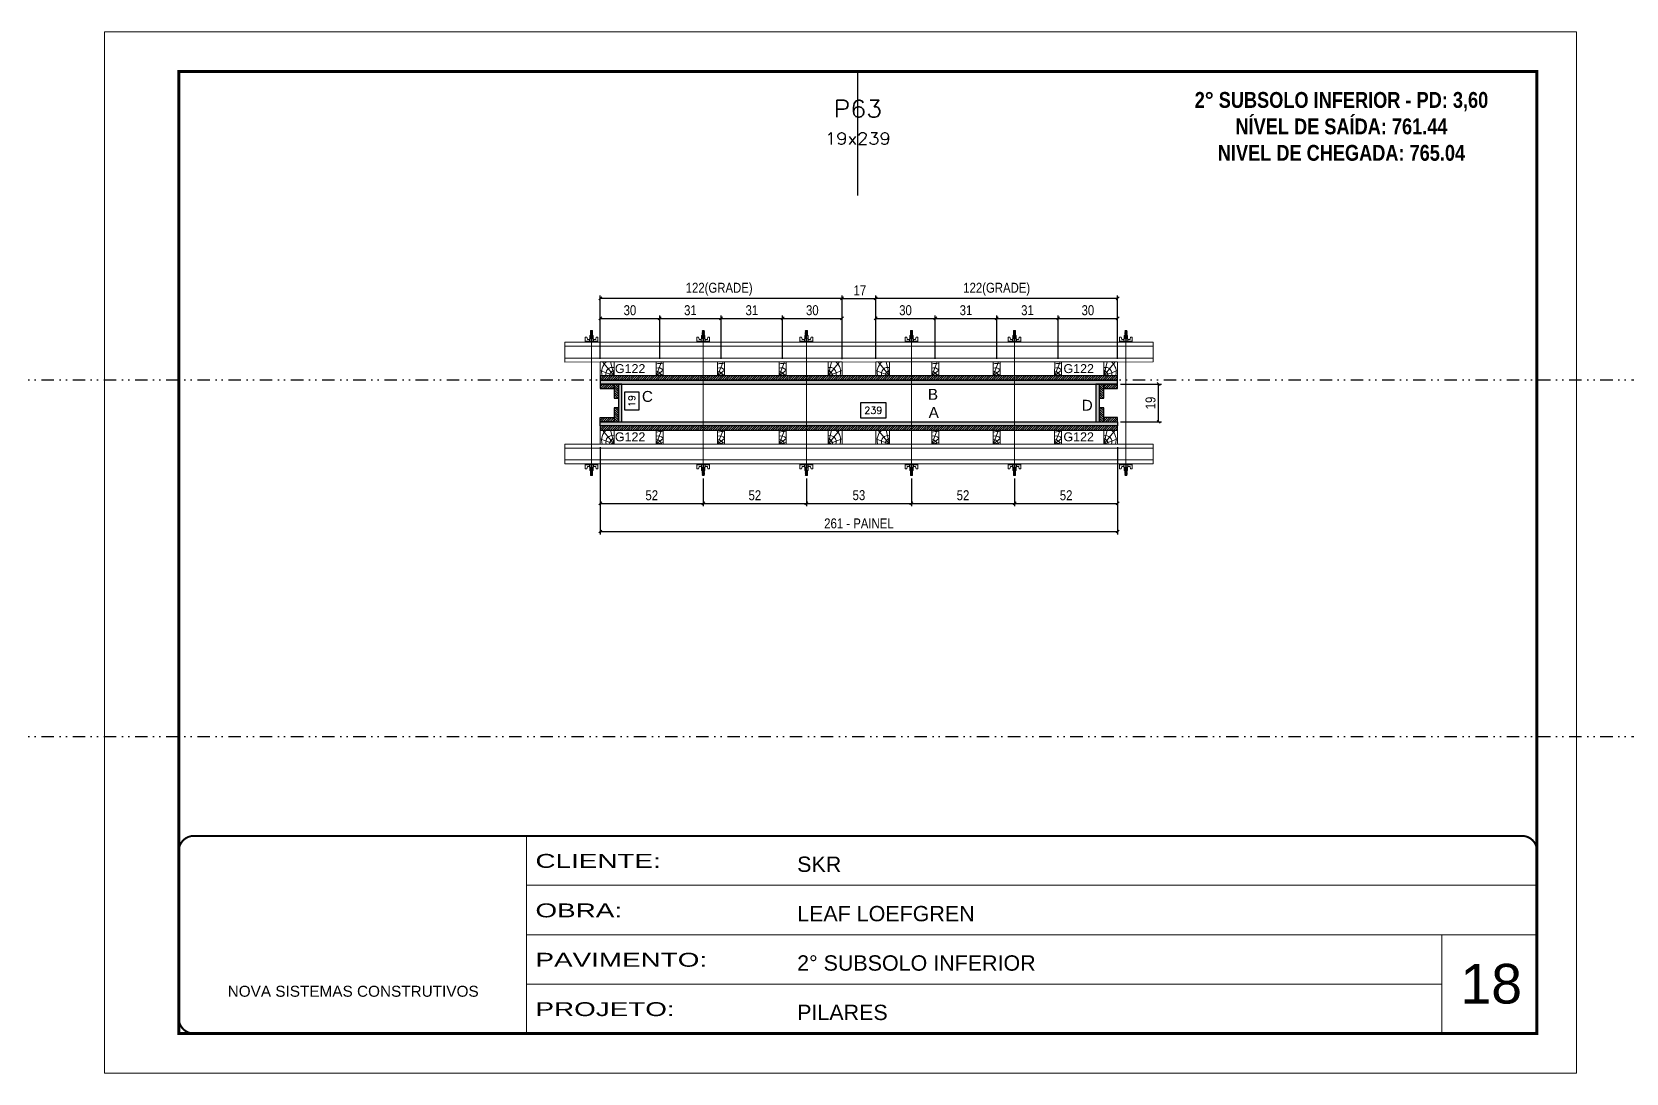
# Model space of a CAD drawing. Extents: x 13513 to 27878, y -21631 to 6985.
# Drawn here: x 15939 to 17547, y 1340 to 2390 of the extents above; entities that cross this region are included whole.
import ezdxf
from ezdxf.enums import TextEntityAlignment as Align

# ---------------------------------------------------------------- set-up
doc = ezdxf.new("R2010")
doc.units = 0
for name, pattern in [('CONTINUO', [0]), ('DASHED', [0.75, 0.5, -0.25]), ('DIVIDE2', [0.625, 0.25, -0.125, 0, -0.125, 0, -0.125]), ('HIDDEN', [0.375, 0.25, -0.125])]:
    doc.linetypes.add(name, pattern=pattern)
for name, color, linetype, lineweight in [('CARIMBO', 255, 'Continuous', 9), ('Folhas', 255, 'Continuous', 9), ('Hachura', 251, 'Continuous', 9), ('Madeira', 126, 'Continuous', 18), ('Perfil Metálico', 224, 'Continuous', 18), ('SARRAFO DE PRESSAO', 251, 'DASHED', 9), ('Texto Seção', 7, 'Continuous', 15)]:
    doc.layers.add(name, color=color, linetype=linetype, lineweight=lineweight)
for name, color, linetype in [('CHAPA', 1, 'Continuous'), ('COTA', 241, 'Continuous'), ('NOMENCLATURA', 7, 'Continuous'), ('Nível', 160, 'Continuous'), ('SARRAFO', 251, 'Continuous'), ('Texto de Titulo', 7, 'Continuous'), ('Texto Qtd Sarr', 242, 'Continuous'), ('TEXTO_GERAL', 7, 'Continuous')]:
    doc.layers.add(name, color=color, linetype=linetype)
doc.styles.add('ARIAL', font='arial.ttf')
doc.styles.add('COTA TECNICA 2X', font='techl___.ttf', dxfattribs={"height": 10})
doc.styles.add('ROMANC', font='techb___.ttf', dxfattribs={"height": 2.5})
doc.styles.add('ROMANS', font='romans.shx')
doc.styles.add('SANSSERIF', font='sas_____.pfb')
doc.styles.add('Tecnologia', font='')
doc.styles.get('Tecnologia').set_extended_font_data('Forgotten Futurist')
doc.dimstyles.new('SECAO PILAR', dxfattribs={"dimtxt": 10, "dimasz": 3, "dimexe": 3, "dimexo": 3, "dimgap": 3, "dimtad": 1, "dimdec": 1, "dimlfac": 0.5, "dimzin": 12, "dimdsep": 46, "dimtxsty": 'COTA TECNICA 2X', "dimblk1": 'OBLIQUE', "dimblk2": 'OBLIQUE', "dimsah": 1, "dimcen": 0.9, "dimclrd": 256, "dimclre": 256, "dimclrt": 256, "dimadec": 1, "dimazin": 3, "dimtfac": 1, "dimtdec": 1, "dimtmove": 0, "dimatfit": 3, "dimfxl": 1, "dimtolj": 1, "dimtzin": 12, "dimarcsym": 0})
doc.dimstyles.new('SECÇÃO 2', dxfattribs={"dimtxt": 7, "dimasz": 6, "dimexe": 0.18, "dimexo": 2, "dimgap": -4, "dimtad": 3, "dimdec": 1, "dimlfac": 0.5, "dimzin": 12, "dimdsep": 46, "dimtxsty": 'ROMANS', "dimblk": 'ARCHTICK', "dimcen": 0.09, "dimse1": 1, "dimse2": 1, "dimsd1": 1, "dimsd2": 1, "dimclrd": 180, "dimclre": 5, "dimclrt": 1, "dimadec": 0, "dimazin": 3, "dimtfac": 1, "dimtdec": 1, "dimtofl": 0, "dimtmove": 0, "dimatfit": 3, "dimldrblk": 'ARCHTICK', "dimfxl": 1, "dimtolj": 1, "dimtzin": 0, "dimarcsym": 0})
pattern_1 = [(225, (7388.0154, -20894.2416), (1.12253202, -1.12253202), [])]

# ---------------------------------------------------------------- blocks, each defined once
blk = doc.blocks.new('9999999999')
at = {"color": 30, "linetype": 'CONTINUO'}
for p, q in [((98564.6, 34230.2), (98564.6, 34429.4)), ((98564.6, 34379.6), (99584, 34379.6)), ((98564.6, 34329.8), (99488, 34329.8)), ((99584, 34329.8), (99488, 34329.8)), ((99488, 34329.8), (99488, 34230.2)), ((98564.6, 34280), (99488, 34280))]:
    blk.add_line(p, q, dxfattribs=at)
at = {"color": 30, "linetype": 'CONTINUO', "const_width": 2}
blk.add_lwpolyline([(99584, 34230.2), (99584, 34414.4, 0.414214), (99569, 34429.4), (98229, 34429.4, 0.414214), (98214, 34414.4), (98214, 34245.2, 0.414214), (98229, 34230.2), (99584, 34230.2)], format="xyb", dxfattribs=at)
at = {"layer": 'Folhas'}
blk.add_lwpolyline([(98139, 34190.2), (99624, 34190.2), (99624, 35240.2), (98139, 35240.2)], close=True, dxfattribs=at)
at = {"layer": 'Folhas', "color": 30, "const_width": 3}
blk.add_lwpolyline([(98214, 34230.2), (99584, 34230.2), (99584, 35200.2), (98214, 35200.2)], close=True, dxfattribs=at)
at = {"color": 7, "linetype": 'Continuous', "ltscale": 5, "style": 'ARIAL'}
for s, height, p in [('SKR', 15.48, (98837.7, 34393.1)), ('LEAF LOEFGREN', 15.483, (98837.7, 34343.3)), ('2° SUBSOLO INFERIOR', 15.483, (98837.7, 34293.5)), ('NOVA SISTEMAS CONSTRUTIVOS', 11.059, (98263.2, 34267.2)), ('PILARES', 15.48, (98837.7, 34243.7))]:
    blk.add_text(s, height=height, dxfattribs=at).set_placement(p)
at = {"layer": 'Folhas', "color": 7, "style": 'Tecnologia', "width": 1.5}
for s, p in [('CLIENTE:', (98573.7, 34397.2)), ('OBRA:', (98573.7, 34347.3)), ('PAVIMENTO:', (98573.7, 34297.5)), ('PROJETO:', (98573.7, 34247.7))]:
    blk.add_text(s, height=14, dxfattribs=at).set_placement(p)
blk = doc.blocks.new('*D1358')
at = {"layer": 'COTA', "color": 180, "lineweight": -2, "transparency": 16777216}
for p, q in [((16551.4, 2027.2), (16536.4, 2027.2)), ((16536.4, 2027.2), (16536.4, 2009.2)), ((16551.4, 2009.2), (16551.4, 2027.2)), ((16536.4, 2009.2), (16551.4, 2009.2))]:
    blk.add_line(p, q, dxfattribs=at)
at = {"layer": 'Defpoints', "color": 0, "transparency": 16777216}
for p in [(16551.3, 2035.2), (16551.3, 1997.2), (16555.4, 1997.2)]:
    blk.add_point(p, dxfattribs=at)
at = {"layer": 'COTA', "color": 1, "transparency": 16777216, "insert": (16543.9, 2018.2), "char_height": 7, "attachment_point": 5, "rotation": 90, "style": 'ROMANS'}
blk.add_mtext('\\A1;19', dxfattribs=at)
blk = doc.blocks.new('_ArchTick')
at = {"color": 0, "linetype": 'ByBlock', "const_width": 0.15}
blk.add_lwpolyline([(-0.5, -0.5), (0.5, 0.5)], dxfattribs=at)
blk = doc.blocks.new('*D1359')
at = {"layer": 'COTA', "color": 180, "lineweight": -2, "transparency": 16777216}
for p, q in [((16800.4, 2016.2), (16774.7, 2016.2)), ((16774.7, 2016.2), (16774.7, 2001.2)), ((16800.4, 2001.2), (16800.4, 2016.2)), ((16774.7, 2001.2), (16800.4, 2001.2))]:
    blk.add_line(p, q, dxfattribs=at)
at = {"layer": 'Defpoints', "color": 0, "transparency": 16777216}
for p in [(16534, 1997.2), (17012, 1997.2), (17012, 1997.2)]:
    blk.add_point(p, dxfattribs=at)
at = {"layer": 'COTA', "color": 1, "transparency": 16777216, "insert": (16787.5, 2008.7), "char_height": 7, "attachment_point": 5, "style": 'ROMANS'}
blk.add_mtext('\\A1;239', dxfattribs=at)
blk = doc.blocks.new('_Oblique')
at = {"color": 0, "linetype": 'ByBlock', "lineweight": -2}
blk.add_line((-0.5, -0.5), (0.5, 0.5), dxfattribs=at)
blk = doc.blocks.new('*D1360')
at = {"layer": 'COTA', "lineweight": -2, "transparency": 16777216}
for p, q in [((16512, 1971.8), (16512, 1883.6)), ((17034, 1971.8), (17034, 1883.6)), ((16512, 1886.6), (17034, 1886.6))]:
    blk.add_line(p, q, dxfattribs=at)
at = {"layer": 'Defpoints', "color": 0, "transparency": 16777216}
for p in [(16512, 1974.8), (17034, 1974.8), (17034, 1886.6)]:
    blk.add_point(p, dxfattribs=at)
at = {"layer": 'COTA', "lineweight": -2, "transparency": 16777216, "xscale": 3, "yscale": 3, "zscale": 3, "rotation": 180}
blk.add_blockref('_Oblique', (16512, 1886.6), dxfattribs=at)
at = {"layer": 'COTA', "lineweight": -2, "transparency": 16777216, "xscale": 3, "yscale": 3, "zscale": 3}
blk.add_blockref('_Oblique', (17034, 1886.6), dxfattribs=at)
at = {"layer": 'COTA', "transparency": 16777216, "insert": (16773, 1894.7), "char_height": 10, "attachment_point": 5, "style": 'COTA TECNICA 2X'}
blk.add_mtext('\\A1;261 - PAINEL', dxfattribs=at)
blk = doc.blocks.new('*D1361')
at = {"layer": 'COTA', "lineweight": -2, "transparency": 16777216}
for p, q in [((16512, 1971.8), (16512, 1912)), ((16616, 1940), (16616, 1912)), ((16512, 1915), (16616, 1915))]:
    blk.add_line(p, q, dxfattribs=at)
at = {"layer": 'Defpoints', "color": 0, "transparency": 16777216}
for p in [(16512, 1974.8), (16616, 1943), (16616, 1915)]:
    blk.add_point(p, dxfattribs=at)
at = {"layer": 'COTA', "lineweight": -2, "transparency": 16777216, "xscale": 3, "yscale": 3, "zscale": 3, "rotation": 180}
blk.add_blockref('_Oblique', (16512, 1915), dxfattribs=at)
at = {"layer": 'COTA', "lineweight": -2, "transparency": 16777216, "xscale": 3, "yscale": 3, "zscale": 3}
blk.add_blockref('_Oblique', (16616, 1915), dxfattribs=at)
at = {"layer": 'COTA', "transparency": 16777216, "insert": (16564, 1923.1), "char_height": 10, "attachment_point": 5, "style": 'COTA TECNICA 2X'}
blk.add_mtext('\\A1;52', dxfattribs=at)
blk = doc.blocks.new('C')
at = {"layer": 'Hachura', "color": 0}
for p, q in [((0, 3.22), (0, -3.22)), ((0.45, 3.22), (0, 3.22)), ((0.46, 3.16), (0, 3.16)), ((0.46, 3.05), (0, 3.05)), ((0.46, 2.88), (0, 2.88)), ((0, 2.75), (0, -1.16)), ((0.46, 2.65), (0, 2.65)), ((0.46, 2.23), (0, 2.23)), ((0.46, 1.51), (0, 1.51)), ((0.39, 0.49), (0.17, 0.49)), ((0.45, -3.23), (0.45, 3.22)), ((0.45, 3.22), (2.58, 3.22)), ((1.74, 0.97), (0.45, 0.97)), ((1.45, 0.1), (0.45, 0.1)), ((1.35, 1.94), (1.35, 0.96)), ((2.58, 2.39), (1.47, 2.09)), ((1.74, -0.97), (1.74, 0.97)), ((1.74, 0.97), (1.74, 0.84)), ((1.74, 0.97), (1.74, 0.84)), ((1.74, 0.84), (3.35, 0.84)), ((3.35, 0.45), (1.74, 0.45)), ((2.58, 3.22), (2.58, 2.39)), ((3.32, 0.84), (3.32, -0.84)), ((3.35, 0.84), (3.35, -0.84)), ((3.68, 0.45), (3.35, 0.45)), ((3.84, -0.52), (3.35, 0.45)), ((3.35, 0.06), (3.67, -0.57)), ((3.68, 0.45), (4.16, -0.52)), ((3.72, 0.5), (4.25, -0.57)), ((4.37, -0.55), (3.83, 0.53)), ((4.15, 0.45), (3.93, 0.45)), ((4.42, -0.52), (3.93, 0.45)), ((4.15, 0.45), (4.26, 0.45)), ((4.26, 0.45), (4.74, -0.52)), ((4.3, 0.5), (4.83, -0.57)), ((4.95, -0.55), (4.41, 0.53)), ((4.51, 0.45), (4.84, 0.45)), ((5, -0.52), (4.51, 0.45)), ((4.84, 0.45), (5.32, -0.52)), ((4.88, 0.5), (5.41, -0.57)), ((5.53, -0.55), (4.99, 0.53)), ((5.58, -0.52), (5.09, 0.45)), ((5.42, 0.45), (5.09, 0.45)), ((5.58, -0.52), (5.09, 0.45)), ((5.42, 0.45), (5.74, -0.19)), ((5.46, 0.5), (5.74, -0.07)), ((5.74, 0.19), (5.57, 0.53)), ((5.74, 0.32), (5.68, 0.45)), ((5.68, 0.45), (5.74, 0.45)), ((5.74, 0.45), (5.9, 0.29)), ((5.74, 0.45), (5.74, -0.52)), ((5.9, -0.36), (5.9, 0.29)), ((0.45, 0), (0, 0)), ((0.46, -1.52), (0, -1.52)), ((0.46, -2.23), (0, -2.23)), ((0.46, -2.65), (0, -2.65)), ((0.46, -2.88), (0, -2.88)), ((0.46, -3.05), (0, -3.05)), ((0.46, -3.16), (0, -3.16)), ((0, -3.22), (2.57, -3.22)), ((0.08, -0.48), (0.29, -0.48)), ((0.29, -0.48), (0.4, -0.48)), ((0.45, 0), (0.45, -0.97)), ((0.45, -0.16), (1.45, -0.16)), ((0.45, -0.65), (0.45, -0.32)), ((0.45, -3.23), (0.45, -0.65)), ((0.45, -0.97), (1.74, -0.97)), ((1.35, -1.94), (1.35, -0.97)), ((2.58, -2.39), (1.47, -2.1)), ((3.35, -0.32), (1.74, -0.32)), ((3.35, -0.84), (1.74, -0.84)), ((2.58, -3.23), (2.58, -2.39)), ((3.35, -0.07), (3.58, -0.52)), ((3.35, -0.52), (3.58, -0.52)), ((3.84, -0.52), (4.16, -0.52)), ((4.42, -0.52), (4.74, -0.52)), ((4.63, -0.52), (4.74, -0.52)), ((5, -0.52), (5.32, -0.52)), ((5.58, -0.52), (5.74, -0.52)), ((5.74, -0.52), (5.9, -0.36)), ((5.74, -0.52), (5.74, -0.52))]:
    blk.add_line(p, q, dxfattribs=at)
for centre, radius, start, end in [((1.52, 1.94), 0.161, 104.74356, 180), ((1.44, -0.03), 0.129, 272.69497, 87.30503), ((3.81, 0.39), 0.143, 25.56881, 154.43119), ((4.39, 0.39), 0.143, 25.56881, 154.43119), ((4.97, 0.39), 0.143, 25.56881, 154.43119), ((5.55, 0.39), 0.143, 25.56881, 154.43119), ((0.17, -0.37), 0.174, 221.74404, 317.85924), ((1.52, -1.94), 0.161, 180, 255.25644), ((3.71, -0.4), 0.174, 222.14076, 318.25596), ((4.29, -0.4), 0.174, 222.14076, 318.25596), ((4.87, -0.4), 0.174, 222.14076, 318.25596), ((5.45, -0.4), 0.174, 222.14076, 318.25596), ((5.61, -0.4), 0.174, 317.85924, 318.25596)]:
    blk.add_arc(centre, radius, start, end, dxfattribs=at)
blk = doc.blocks.new('*D1366')
at = {"layer": 'COTA', "lineweight": -2, "transparency": 16777216}
for p, q in [((16826, 1940), (16826, 1912)), ((16930, 1940), (16930, 1912)), ((16826, 1915), (16930, 1915))]:
    blk.add_line(p, q, dxfattribs=at)
at = {"layer": 'Defpoints', "color": 0, "transparency": 16777216}
for p in [(16826, 1943), (16930, 1943), (16930, 1915)]:
    blk.add_point(p, dxfattribs=at)
at = {"layer": 'COTA', "lineweight": -2, "transparency": 16777216, "xscale": 3, "yscale": 3, "zscale": 3, "rotation": 180}
blk.add_blockref('_Oblique', (16826, 1915), dxfattribs=at)
at = {"layer": 'COTA', "lineweight": -2, "transparency": 16777216, "xscale": 3, "yscale": 3, "zscale": 3}
blk.add_blockref('_Oblique', (16930, 1915), dxfattribs=at)
at = {"layer": 'COTA', "transparency": 16777216, "insert": (16878, 1923.1), "char_height": 10, "attachment_point": 5, "style": 'COTA TECNICA 2X'}
blk.add_mtext('\\A1;52', dxfattribs=at)
blk = doc.blocks.new('*D1367')
at = {"layer": 'COTA', "lineweight": -2, "transparency": 16777216}
for p, q in [((17037, 2035.2), (17078.3, 2035.2)), ((17075.3, 1997.2), (17075.3, 2035.2)), ((17037, 1997.2), (17078.3, 1997.2))]:
    blk.add_line(p, q, dxfattribs=at)
at = {"layer": 'Defpoints', "color": 0, "transparency": 16777216}
for p in [(17034, 2035.2), (17075.3, 2035.2), (17034, 1997.2)]:
    blk.add_point(p, dxfattribs=at)
at = {"layer": 'COTA', "lineweight": -2, "transparency": 16777216, "xscale": 3, "yscale": 3, "zscale": 3}
for p, rotation in [((17075.3, 2035.2), 90), ((17075.3, 1997.2), 270)]:
    blk.add_blockref('_Oblique', p, dxfattribs=dict(at, rotation=rotation))
at = {"layer": 'COTA', "transparency": 16777216, "insert": (17067.2, 2016.2), "char_height": 10, "attachment_point": 5, "rotation": 90, "style": 'COTA TECNICA 2X'}
blk.add_mtext('\\A1;19', dxfattribs=at)
blk = doc.blocks.new('*D1368')
at = {"layer": 'COTA', "lineweight": -2, "transparency": 16777216}
for p, q in [((16616, 1940), (16616, 1912)), ((16720, 1940), (16720, 1912)), ((16616, 1915), (16720, 1915))]:
    blk.add_line(p, q, dxfattribs=at)
at = {"layer": 'Defpoints', "color": 0, "transparency": 16777216}
for p in [(16616, 1943), (16720, 1943), (16720, 1915)]:
    blk.add_point(p, dxfattribs=at)
at = {"layer": 'COTA', "lineweight": -2, "transparency": 16777216, "xscale": 3, "yscale": 3, "zscale": 3, "rotation": 180}
blk.add_blockref('_Oblique', (16616, 1915), dxfattribs=at)
at = {"layer": 'COTA', "lineweight": -2, "transparency": 16777216, "xscale": 3, "yscale": 3, "zscale": 3}
blk.add_blockref('_Oblique', (16720, 1915), dxfattribs=at)
at = {"layer": 'COTA', "transparency": 16777216, "insert": (16668, 1923.1), "char_height": 10, "attachment_point": 5, "style": 'COTA TECNICA 2X'}
blk.add_mtext('\\A1;52', dxfattribs=at)
blk = doc.blocks.new('PONTALETE')
at = {"layer": 'Madeira'}
for q in [(2.71, 7), (7, 5.76), (7, 1.74)]:
    blk.add_line((0, 0), q, dxfattribs=at)
blk.add_lwpolyline([(0, 0), (7, 0), (7, 7), (0, 7)], close=True, dxfattribs=at)
for centre, radius, start, end in [((2.04, 0.06), 6.23, 37.28179, 109.09128), ((1.09, 0.9), 3.19, 343.60304, 109.98471), ((-0.21, -0.78), 3.09, 14.63219, 86.0383)]:
    blk.add_arc(centre, radius, start, end, dxfattribs=at)
blk = doc.blocks.new('MEIO PONTALETE')
at = {"layer": 'Madeira'}
for q in [(2.71, 7), (3.5, 2.88), (3.5, 0.87)]:
    blk.add_line((0, 0), q, dxfattribs=at)
blk.add_lwpolyline([(0, 0), (3.5, 0), (3.5, 7), (0, 7)], close=True, dxfattribs=at)
for centre, radius, start, end in [((2.04, 0.06), 6.23, 76.44987, 109.09128), ((1.09, 0.9), 3.19, 40.90626, 109.98471), ((-0.21, -0.78), 3.09, 14.63219, 86.0383)]:
    blk.add_arc(centre, radius, start, end, dxfattribs=at)
blk = doc.blocks.new('*D1362')
at = {"layer": 'COTA', "lineweight": -2, "transparency": 16777216}
for p, q in [((16790, 2060.6), (16790, 2104.5)), ((16790, 2101.5), (16850, 2101.5)), ((16850, 2060.6), (16850, 2104.5))]:
    blk.add_line(p, q, dxfattribs=at)
at = {"layer": 'Defpoints', "color": 0, "transparency": 16777216}
for p in [(16850, 2101.5), (16790, 2057.6), (16850, 2057.6)]:
    blk.add_point(p, dxfattribs=at)
at = {"layer": 'COTA', "lineweight": -2, "transparency": 16777216, "xscale": 3, "yscale": 3, "zscale": 3, "rotation": 180}
blk.add_blockref('_Oblique', (16790, 2101.5), dxfattribs=at)
at = {"layer": 'COTA', "lineweight": -2, "transparency": 16777216, "xscale": 3, "yscale": 3, "zscale": 3}
blk.add_blockref('_Oblique', (16850, 2101.5), dxfattribs=at)
at = {"layer": 'COTA', "transparency": 16777216, "insert": (16820, 2109.7), "char_height": 10, "attachment_point": 5, "style": 'COTA TECNICA 2X'}
blk.add_mtext('\\A1;30', dxfattribs=at)
blk = doc.blocks.new('*D1363')
at = {"layer": 'COTA', "lineweight": -2, "transparency": 16777216}
for p, q in [((16790, 2060.6), (16790, 2124.7)), ((17034, 2060.6), (17034, 2124.7)), ((17034, 2121.7), (16790, 2121.7))]:
    blk.add_line(p, q, dxfattribs=at)
at = {"layer": 'Defpoints', "color": 0, "transparency": 16777216}
for p in [(16790, 2121.7), (16790, 2057.6), (17034, 2057.6)]:
    blk.add_point(p, dxfattribs=at)
at = {"layer": 'COTA', "lineweight": -2, "transparency": 16777216, "xscale": 3, "yscale": 3, "zscale": 3, "rotation": 180}
blk.add_blockref('_Oblique', (16790, 2121.7), dxfattribs=at)
at = {"layer": 'COTA', "lineweight": -2, "transparency": 16777216, "xscale": 3, "yscale": 3, "zscale": 3}
blk.add_blockref('_Oblique', (17034, 2121.7), dxfattribs=at)
at = {"layer": 'COTA', "transparency": 16777216, "insert": (16912, 2130.9), "char_height": 10, "attachment_point": 5, "style": 'COTA TECNICA 2X'}
blk.add_mtext('\\A1;122(GRADE)', dxfattribs=at)
blk = doc.blocks.new('*D1369')
at = {"layer": 'COTA', "lineweight": -2, "transparency": 16777216}
for p, q in [((16850, 2060.6), (16850, 2104.5)), ((16850, 2101.5), (16912, 2101.5)), ((16912, 2060.6), (16912, 2104.5))]:
    blk.add_line(p, q, dxfattribs=at)
at = {"layer": 'Defpoints', "color": 0, "transparency": 16777216}
for p in [(16912, 2101.5), (16850, 2057.6), (16912, 2057.6)]:
    blk.add_point(p, dxfattribs=at)
at = {"layer": 'COTA', "lineweight": -2, "transparency": 16777216, "xscale": 3, "yscale": 3, "zscale": 3, "rotation": 180}
blk.add_blockref('_Oblique', (16850, 2101.5), dxfattribs=at)
at = {"layer": 'COTA', "lineweight": -2, "transparency": 16777216, "xscale": 3, "yscale": 3, "zscale": 3}
blk.add_blockref('_Oblique', (16912, 2101.5), dxfattribs=at)
at = {"layer": 'COTA', "transparency": 16777216, "insert": (16881, 2109.7), "char_height": 10, "attachment_point": 5, "style": 'COTA TECNICA 2X'}
blk.add_mtext('\\A1;31', dxfattribs=at)
blk = doc.blocks.new('*D1370')
at = {"layer": 'COTA', "lineweight": -2, "transparency": 16777216}
for p, q in [((16912, 2060.6), (16912, 2104.5)), ((16912, 2101.5), (16974, 2101.5)), ((16974, 2060.6), (16974, 2104.5))]:
    blk.add_line(p, q, dxfattribs=at)
at = {"layer": 'Defpoints', "color": 0, "transparency": 16777216}
for p in [(16974, 2101.5), (16912, 2057.6), (16974, 2057.6)]:
    blk.add_point(p, dxfattribs=at)
at = {"layer": 'COTA', "lineweight": -2, "transparency": 16777216, "xscale": 3, "yscale": 3, "zscale": 3, "rotation": 180}
blk.add_blockref('_Oblique', (16912, 2101.5), dxfattribs=at)
at = {"layer": 'COTA', "lineweight": -2, "transparency": 16777216, "xscale": 3, "yscale": 3, "zscale": 3}
blk.add_blockref('_Oblique', (16974, 2101.5), dxfattribs=at)
at = {"layer": 'COTA', "transparency": 16777216, "insert": (16943, 2109.7), "char_height": 10, "attachment_point": 5, "style": 'COTA TECNICA 2X'}
blk.add_mtext('\\A1;31', dxfattribs=at)
blk = doc.blocks.new('*D1371')
at = {"layer": 'COTA', "lineweight": -2, "transparency": 16777216}
for p, q in [((16974, 2060.6), (16974, 2104.5)), ((16974, 2101.5), (17034, 2101.5)), ((17034, 2060.6), (17034, 2104.5))]:
    blk.add_line(p, q, dxfattribs=at)
at = {"layer": 'Defpoints', "color": 0, "transparency": 16777216}
for p in [(17034, 2101.5), (16974, 2057.6), (17034, 2057.6)]:
    blk.add_point(p, dxfattribs=at)
at = {"layer": 'COTA', "lineweight": -2, "transparency": 16777216, "xscale": 3, "yscale": 3, "zscale": 3, "rotation": 180}
blk.add_blockref('_Oblique', (16974, 2101.5), dxfattribs=at)
at = {"layer": 'COTA', "lineweight": -2, "transparency": 16777216, "xscale": 3, "yscale": 3, "zscale": 3}
blk.add_blockref('_Oblique', (17034, 2101.5), dxfattribs=at)
at = {"layer": 'COTA', "transparency": 16777216, "insert": (17004, 2109.7), "char_height": 10, "attachment_point": 5, "style": 'COTA TECNICA 2X'}
blk.add_mtext('\\A1;30', dxfattribs=at)
blk = doc.blocks.new('*D1364')
at = {"layer": 'COTA', "lineweight": -2, "transparency": 16777216}
for p, q in [((16512, 2060.6), (16512, 2104.5)), ((16512, 2101.5), (16572, 2101.5)), ((16572, 2060.6), (16572, 2104.5))]:
    blk.add_line(p, q, dxfattribs=at)
at = {"layer": 'Defpoints', "color": 0, "transparency": 16777216}
for p in [(16572, 2101.5), (16512, 2057.6), (16572, 2057.6)]:
    blk.add_point(p, dxfattribs=at)
at = {"layer": 'COTA', "lineweight": -2, "transparency": 16777216, "xscale": 3, "yscale": 3, "zscale": 3, "rotation": 180}
blk.add_blockref('_Oblique', (16512, 2101.5), dxfattribs=at)
at = {"layer": 'COTA', "lineweight": -2, "transparency": 16777216, "xscale": 3, "yscale": 3, "zscale": 3}
blk.add_blockref('_Oblique', (16572, 2101.5), dxfattribs=at)
at = {"layer": 'COTA', "transparency": 16777216, "insert": (16542, 2109.7), "char_height": 10, "attachment_point": 5, "style": 'COTA TECNICA 2X'}
blk.add_mtext('\\A1;30', dxfattribs=at)
blk = doc.blocks.new('*D1365')
at = {"layer": 'COTA', "lineweight": -2, "transparency": 16777216}
for p, q in [((16512, 2060.6), (16512, 2124.7)), ((16756, 2060.6), (16756, 2124.7)), ((16756, 2121.7), (16512, 2121.7))]:
    blk.add_line(p, q, dxfattribs=at)
at = {"layer": 'Defpoints', "color": 0, "transparency": 16777216}
for p in [(16512, 2121.7), (16512, 2057.6), (16756, 2057.6)]:
    blk.add_point(p, dxfattribs=at)
at = {"layer": 'COTA', "lineweight": -2, "transparency": 16777216, "xscale": 3, "yscale": 3, "zscale": 3, "rotation": 180}
blk.add_blockref('_Oblique', (16512, 2121.7), dxfattribs=at)
at = {"layer": 'COTA', "lineweight": -2, "transparency": 16777216, "xscale": 3, "yscale": 3, "zscale": 3}
blk.add_blockref('_Oblique', (16756, 2121.7), dxfattribs=at)
at = {"layer": 'COTA', "transparency": 16777216, "insert": (16632, 2130.9), "char_height": 10, "attachment_point": 5, "style": 'COTA TECNICA 2X'}
blk.add_mtext('\\A1;122(GRADE)', dxfattribs=at)
blk = doc.blocks.new('*D1372')
at = {"layer": 'COTA', "lineweight": -2, "transparency": 16777216}
for p, q in [((16572, 2060.6), (16572, 2104.5)), ((16572, 2101.5), (16634, 2101.5)), ((16634, 2060.6), (16634, 2104.5))]:
    blk.add_line(p, q, dxfattribs=at)
at = {"layer": 'Defpoints', "color": 0, "transparency": 16777216}
for p in [(16634, 2101.5), (16572, 2057.6), (16634, 2057.6)]:
    blk.add_point(p, dxfattribs=at)
at = {"layer": 'COTA', "lineweight": -2, "transparency": 16777216, "xscale": 3, "yscale": 3, "zscale": 3, "rotation": 180}
blk.add_blockref('_Oblique', (16572, 2101.5), dxfattribs=at)
at = {"layer": 'COTA', "lineweight": -2, "transparency": 16777216, "xscale": 3, "yscale": 3, "zscale": 3}
blk.add_blockref('_Oblique', (16634, 2101.5), dxfattribs=at)
at = {"layer": 'COTA', "transparency": 16777216, "insert": (16603, 2109.7), "char_height": 10, "attachment_point": 5, "style": 'COTA TECNICA 2X'}
blk.add_mtext('\\A1;31', dxfattribs=at)
blk = doc.blocks.new('*D1373')
at = {"layer": 'COTA', "lineweight": -2, "transparency": 16777216}
for p, q in [((16634, 2060.6), (16634, 2104.5)), ((16634, 2101.5), (16696, 2101.5)), ((16696, 2060.6), (16696, 2104.5))]:
    blk.add_line(p, q, dxfattribs=at)
at = {"layer": 'Defpoints', "color": 0, "transparency": 16777216}
for p in [(16696, 2101.5), (16634, 2057.6), (16696, 2057.6)]:
    blk.add_point(p, dxfattribs=at)
at = {"layer": 'COTA', "lineweight": -2, "transparency": 16777216, "xscale": 3, "yscale": 3, "zscale": 3, "rotation": 180}
blk.add_blockref('_Oblique', (16634, 2101.5), dxfattribs=at)
at = {"layer": 'COTA', "lineweight": -2, "transparency": 16777216, "xscale": 3, "yscale": 3, "zscale": 3}
blk.add_blockref('_Oblique', (16696, 2101.5), dxfattribs=at)
at = {"layer": 'COTA', "transparency": 16777216, "insert": (16665, 2109.7), "char_height": 10, "attachment_point": 5, "style": 'COTA TECNICA 2X'}
blk.add_mtext('\\A1;31', dxfattribs=at)
blk = doc.blocks.new('*D1374')
at = {"layer": 'COTA', "lineweight": -2, "transparency": 16777216}
for p, q in [((16696, 2060.6), (16696, 2104.5)), ((16696, 2101.5), (16756, 2101.5)), ((16756, 2060.6), (16756, 2104.5))]:
    blk.add_line(p, q, dxfattribs=at)
at = {"layer": 'Defpoints', "color": 0, "transparency": 16777216}
for p in [(16756, 2101.5), (16696, 2057.6), (16756, 2057.6)]:
    blk.add_point(p, dxfattribs=at)
at = {"layer": 'COTA', "lineweight": -2, "transparency": 16777216, "xscale": 3, "yscale": 3, "zscale": 3, "rotation": 180}
blk.add_blockref('_Oblique', (16696, 2101.5), dxfattribs=at)
at = {"layer": 'COTA', "lineweight": -2, "transparency": 16777216, "xscale": 3, "yscale": 3, "zscale": 3}
blk.add_blockref('_Oblique', (16756, 2101.5), dxfattribs=at)
at = {"layer": 'COTA', "transparency": 16777216, "insert": (16726, 2109.7), "char_height": 10, "attachment_point": 5, "style": 'COTA TECNICA 2X'}
blk.add_mtext('\\A1;30', dxfattribs=at)
blk = doc.blocks.new('*D1375')
at = {"layer": 'COTA', "lineweight": -2, "transparency": 16777216}
for p, q in [((16756, 2060.5), (16756, 2124.7)), ((16790, 2060.6), (16790, 2124.7)), ((16756, 2121.7), (16790, 2121.7))]:
    blk.add_line(p, q, dxfattribs=at)
at = {"layer": 'Defpoints', "color": 0, "transparency": 16777216}
for p in [(16790, 2121.7), (16756, 2057.5), (16790, 2057.6)]:
    blk.add_point(p, dxfattribs=at)
at = {"layer": 'COTA', "lineweight": -2, "transparency": 16777216, "xscale": 3, "yscale": 3, "zscale": 3, "rotation": 180}
blk.add_blockref('_Oblique', (16756, 2121.7), dxfattribs=at)
at = {"layer": 'COTA', "lineweight": -2, "transparency": 16777216, "xscale": 3, "yscale": 3, "zscale": 3}
blk.add_blockref('_Oblique', (16790, 2121.7), dxfattribs=at)
at = {"layer": 'COTA', "transparency": 16777216, "insert": (16774, 2129.8), "char_height": 10, "attachment_point": 5, "style": 'COTA TECNICA 2X'}
blk.add_mtext('\\A1;17', dxfattribs=at)
blk = doc.blocks.new('titulo1')
at = {"layer": 'Defpoints', "color": 252, "linetype": 'HIDDEN', "ltscale": 2}
blk.add_line((0, 0), (0, 125), dxfattribs=at)
at = {"layer": 'Defpoints', "style": 'ROMANS', "oblique": 15}
blk.add_attdef('FOLHA', text='', height=10, dxfattribs=at).set_placement((0, 15.6), align=Align.MIDDLE_CENTER)
at = {"layer": 'Texto Qtd Sarr', "color": 3, "style": 'ROMANS', "oblique": 15}
for tag, height, p in [('TITULO', 17, (0, 71.4)), ('SEÇÃO', 12, (0, 41.5))]:
    blk.add_attdef(tag, text='', height=height, dxfattribs=at).set_placement(p, align=Align.MIDDLE_CENTER)
blk = doc.blocks.new('*D1376')
at = {"layer": 'COTA', "lineweight": -2, "transparency": 16777216}
for p, q in [((17034, 1971.8), (17034, 1912)), ((16930, 1940), (16930, 1912)), ((16930, 1915), (17034, 1915))]:
    blk.add_line(p, q, dxfattribs=at)
at = {"layer": 'Defpoints', "color": 0, "transparency": 16777216}
for p in [(17034, 1974.8), (16930, 1943), (17034, 1915)]:
    blk.add_point(p, dxfattribs=at)
at = {"layer": 'COTA', "lineweight": -2, "transparency": 16777216, "xscale": 3, "yscale": 3, "zscale": 3, "rotation": 180}
blk.add_blockref('_Oblique', (16930, 1915), dxfattribs=at)
at = {"layer": 'COTA', "lineweight": -2, "transparency": 16777216, "xscale": 3, "yscale": 3, "zscale": 3}
blk.add_blockref('_Oblique', (17034, 1915), dxfattribs=at)
at = {"layer": 'COTA', "transparency": 16777216, "insert": (16982, 1923.1), "char_height": 10, "attachment_point": 5, "style": 'COTA TECNICA 2X'}
blk.add_mtext('\\A1;52', dxfattribs=at)
blk = doc.blocks.new('*D1377')
at = {"layer": 'COTA', "lineweight": -2, "transparency": 16777216}
for p, q in [((16720, 1940), (16720, 1912)), ((16826, 1940), (16826, 1912)), ((16720, 1915), (16826, 1915))]:
    blk.add_line(p, q, dxfattribs=at)
at = {"layer": 'Defpoints', "color": 0, "transparency": 16777216}
for p in [(16720, 1943), (16826, 1943), (16826, 1915)]:
    blk.add_point(p, dxfattribs=at)
at = {"layer": 'COTA', "lineweight": -2, "transparency": 16777216, "xscale": 3, "yscale": 3, "zscale": 3, "rotation": 180}
blk.add_blockref('_Oblique', (16720, 1915), dxfattribs=at)
at = {"layer": 'COTA', "lineweight": -2, "transparency": 16777216, "xscale": 3, "yscale": 3, "zscale": 3}
blk.add_blockref('_Oblique', (16826, 1915), dxfattribs=at)
at = {"layer": 'COTA', "transparency": 16777216, "insert": (16773, 1923.2), "char_height": 10, "attachment_point": 5, "style": 'COTA TECNICA 2X'}
blk.add_mtext('\\A1;53', dxfattribs=at)

msp = doc.modelspace()

# ---------------------------------------------------------------- hatches: boundary and pattern name
at = {"layer": 'Hachura'}
h = msp.add_hatch(dxfattribs=at)
h.set_pattern_fill('ANSI31', color=256, scale=0.5, angle=180, style=0)
h.set_pattern_definition([(225, (7418.0154, -20885.8416), (1.12253202, -1.12253202), [])])
h.paths.add_polyline_path([(17033.97, 2043.57), (17033.97, 2039.17), (16511.97, 2039.17), (16511.97, 2043.57)])
h = msp.add_hatch(color=256, dxfattribs=at)
h.dxf.hatch_style = 1
h.paths.add_polyline_path([(17033.97, 2035.15), (17033.97, 2039.15), (16511.97, 2039.17), (16511.97, 2035.17)])
h = msp.add_hatch(dxfattribs=at)
h.set_pattern_fill('ANSI31', color=256, scale=0.5, angle=180, style=0)
h.set_pattern_definition(pattern_1)
h.paths.add_polyline_path([(16525.97, 2035.17), (16525.97, 2030.77), (16511.97, 2030.77), (16511.97, 2035.17)])
h = msp.add_hatch(dxfattribs=at)
h.set_pattern_fill('ANSI31', color=256, scale=0.5, angle=270, style=0)
h.set_pattern_definition([(315, (39421.7754, -7467.7853), (1.12253202, 1.12253202), [])])
h.paths.add_polyline_path([(16530.37, 2021.17), (16525.97, 2021.17), (16525.97, 2035.17), (16530.37, 2035.17)])
h = msp.add_hatch(color=256, dxfattribs=at)
h.dxf.hatch_style = 1
h.paths.add_polyline_path([(16530.37, 1997.17), (16533.97, 1997.17), (16533.97, 2035.17), (16530.37, 2035.17)])
h = msp.add_hatch(color=256, dxfattribs=at)
h.dxf.hatch_style = 1
h.paths.add_polyline_path([(17011.97, 1997.17), (17015.57, 1997.17), (17015.57, 2035.17), (17011.97, 2035.17)])
h = msp.add_hatch(dxfattribs=at)
h.set_pattern_fill('ANSI31', color=256, scale=0.5, angle=270, style=0)
h.set_pattern_definition([(315, (39911.3754, -7467.7853), (1.12253202, 1.12253202), [])])
h.paths.add_polyline_path([(17019.97, 2021.17), (17015.57, 2021.17), (17015.57, 2035.17), (17019.97, 2035.17)])
h = msp.add_hatch(dxfattribs=at)
h.set_pattern_fill('ANSI31', color=256, scale=0.5, angle=180, style=0)
h.set_pattern_definition([(225, (7896.0154, -20894.2416), (1.12253202, -1.12253202), [])])
h.paths.add_polyline_path([(17033.97, 2035.17), (17033.97, 2030.77), (17019.97, 2030.77), (17019.97, 2035.17)])
h = msp.add_hatch(dxfattribs=at)
h.set_pattern_fill('ANSI31', color=256, scale=0.5, angle=270, style=0)
h.set_pattern_definition([(315, (39421.7754, -7491.7853), (1.12253202, 1.12253202), [])])
h.paths.add_polyline_path([(16530.37, 1997.17), (16525.97, 1997.17), (16525.97, 2011.17), (16530.37, 2011.17)])
h = msp.add_hatch(dxfattribs=at)
h.set_pattern_fill('ANSI31', color=256, scale=0.5, angle=270, style=0)
h.set_pattern_definition([(315, (39911.3754, -7491.7853), (1.12253202, 1.12253202), [])])
h.paths.add_polyline_path([(17019.97, 1997.17), (17015.57, 1997.17), (17015.57, 2011.17), (17019.97, 2011.17)])
h = msp.add_hatch(dxfattribs=at)
h.set_pattern_fill('ANSI31', color=256, scale=0.5, angle=180, style=0)
h.set_pattern_definition(pattern_1)
h.paths.add_polyline_path([(16525.97, 1997.17), (16525.97, 2001.57), (16511.97, 2001.57), (16511.97, 1997.17)])
h = msp.add_hatch(color=256, dxfattribs=at)
h.dxf.hatch_style = 1
h.paths.add_polyline_path([(17033.97, 1997.17), (17033.97, 1993.17), (16511.97, 1993.17), (16511.97, 1997.17)])
h = msp.add_hatch(dxfattribs=at)
h.set_pattern_fill('ANSI31', color=256, scale=0.5, angle=180, style=0)
h.set_pattern_definition([(225, (7531.0154, -20894.2416), (1.12253202, -1.12253202), [])])
h.paths.add_polyline_path([(17019.97, 1997.17), (17019.97, 2001.57), (17033.97, 2001.57), (17033.97, 1997.17)])
h = msp.add_hatch(dxfattribs=at)
h.set_pattern_fill('ANSI31', color=256, scale=0.5, angle=180, style=0)
h.set_pattern_definition([(225, (7418.0154, -20936.2416), (1.12253202, -1.12253202), [])])
h.paths.add_polyline_path([(17033.97, 1993.17), (17033.97, 1988.77), (16511.97, 1988.77), (16511.97, 1993.17)])

# ---------------------------------------------------------------- linework, layer by layer
at = {"layer": 'CHAPA'}
for points in [[(17033.97, 2035.17), (17033.97, 2039.17), (16511.97, 2039.17), (16511.97, 2035.17)], [(16530.37, 1997.17), (16533.97, 1997.17), (16533.97, 2035.17), (16530.37, 2035.17)], [(17011.97, 1997.17), (17015.57, 1997.17), (17015.57, 2035.17), (17011.97, 2035.17)], [(17033.97, 1997.17), (17033.97, 1993.17), (16511.97, 1993.17), (16511.97, 1997.17)]]:
    msp.add_lwpolyline(points, close=True, dxfattribs=at)
at = {"layer": 'Hachura'}
for p, q in [((16503.28, 1944), (16503.28, 2084.54)), ((16615.97, 1944), (16615.97, 2084.54)), ((16719.97, 1944), (16719.97, 2084.54)), ((16825.97, 1944), (16825.97, 2084.54)), ((16929.97, 1944), (16929.97, 2084.54)), ((17042.36, 1944), (17042.36, 2084.54))]:
    msp.add_line(p, q, dxfattribs=at)
at = {"layer": 'Madeira'}
for points in [[(16511.97, 2043.57), (16511.98, 2057.57), (16755.98, 2057.57), (16755.96, 2043.57)], [(16789.97, 2043.57), (16789.99, 2057.57), (17033.98, 2057.57), (17033.97, 2043.57)], [(16511.95, 1974.78), (16511.97, 1988.78), (16755.96, 1988.78), (16755.94, 1974.78)], [(16789.96, 1974.78), (16789.97, 1988.78), (17033.97, 1988.78), (17033.95, 1974.78)]]:
    msp.add_lwpolyline(points, close=True, dxfattribs=at)
at = {"layer": 'Nível', "color": 4, "linetype": 'DIVIDE2', "ltscale": 50}
for p, q in [((13526.77, 2039.71), (21431.15, 2039.71)), ((13526.77, 1679.71), (21531.15, 1679.71))]:
    msp.add_line(p, q, dxfattribs=at)
at = {"layer": 'Perfil Metálico'}
for p, q in [((17069.69, 2073.51), (16476.25, 2073.51)), ((17069.69, 2061.51), (16476.25, 2061.51)), ((17069.69, 1970.77), (16476.25, 1970.77)), ((17069.69, 1958.77), (16476.25, 1958.77))]:
    msp.add_line(p, q, dxfattribs=at)
for points in [[(17069.69, 2057.57), (17069.69, 2077.57), (16476.25, 2077.51), (16476.25, 2057.51)], [(16476.25, 1974.77), (16476.25, 1954.77), (17069.69, 1954.83), (17069.69, 1974.83)]]:
    msp.add_lwpolyline(points, close=True, dxfattribs=at)
at = {"layer": 'SARRAFO'}
for points in [[(16511.97, 2039.17), (17033.97, 2039.17), (17033.97, 2043.57), (16511.97, 2043.57)], [(16511.97, 2039.17), (17033.97, 2039.17), (17033.97, 2043.57), (16511.97, 2043.57)], [(16511.97, 2030.77), (16525.97, 2030.77), (16525.97, 2035.17), (16511.97, 2035.17)], [(16511.97, 2030.77), (16525.97, 2030.77), (16525.97, 2035.17), (16511.97, 2035.17)], [(16525.97, 2035.17), (16525.97, 2021.17), (16530.37, 2021.17), (16530.37, 2035.17)], [(16525.97, 2035.17), (16525.97, 2021.17), (16530.37, 2021.17), (16530.37, 2035.17)], [(17015.57, 2035.17), (17015.57, 2021.17), (17019.97, 2021.17), (17019.97, 2035.17)], [(17015.57, 2035.17), (17015.57, 2021.17), (17019.97, 2021.17), (17019.97, 2035.17)], [(17019.97, 2030.77), (17033.97, 2030.77), (17033.97, 2035.17), (17019.97, 2035.17)], [(17019.97, 2030.77), (17033.97, 2030.77), (17033.97, 2035.17), (17019.97, 2035.17)], [(16525.97, 2011.17), (16525.97, 1997.17), (16530.37, 1997.17), (16530.37, 2011.17)], [(16525.97, 2011.17), (16525.97, 1997.17), (16530.37, 1997.17), (16530.37, 2011.17)], [(17015.57, 2011.17), (17015.57, 1997.17), (17019.97, 1997.17), (17019.97, 2011.17)], [(17015.57, 2011.17), (17015.57, 1997.17), (17019.97, 1997.17), (17019.97, 2011.17)], [(16511.97, 2001.57), (16525.97, 2001.57), (16525.97, 1997.17), (16511.97, 1997.17)], [(16511.97, 2001.57), (16525.97, 2001.57), (16525.97, 1997.17), (16511.97, 1997.17)], [(17033.97, 2001.57), (17019.97, 2001.57), (17019.97, 1997.17), (17033.97, 1997.17)], [(17033.97, 2001.57), (17019.97, 2001.57), (17019.97, 1997.17), (17033.97, 1997.17)], [(16511.97, 1988.77), (17033.97, 1988.77), (17033.97, 1993.17), (16511.97, 1993.17)], [(16511.97, 1988.77), (17033.97, 1988.77), (17033.97, 1993.17), (16511.97, 1993.17)]]:
    msp.add_lwpolyline(points, close=True, dxfattribs=at)

# ---------------------------------------------------------------- block references
at = {"layer": 'Hachura', "linetype": 'Continuous', "yscale": 2, "zscale": 2}
for p, xscale, rotation in [((16503.29, 2077.54), -2, 270), ((16615.96, 2077.54), 2, 90.00000000000001), ((16719.96, 2077.54), 2, 90.00000000000001), ((16825.96, 2077.54), 2, 90.00000000000001), ((16929.96, 2077.54), 2, 90.00000000000001), ((17042.35, 2077.54), 2, 90.00000000000001), ((16503.28, 1954.8), 2, 270), ((16615.97, 1954.8), -2, 90), ((16719.97, 1954.8), -2, 90), ((16825.97, 1954.8), -2, 90), ((16929.97, 1954.8), -2, 90), ((17042.36, 1954.8), -2, 90)]:
    msp.add_blockref('C', p, dxfattribs=dict(at, xscale=xscale, rotation=rotation))
at = {"layer": 'Madeira'}
for name, p, xscale, yscale, zscale, rotation in [('PONTALETE', (16525.97, 2043.56), 2, 2, 2, 89.93708930310329), ('MEIO PONTALETE', (16568.47, 2043.57), 1.999999997962732, 1.999999997962732, 1.999999997962732, 359.9370893031033), ('MEIO PONTALETE', (16630.47, 2043.57), 1.999999997962732, 1.999999997962732, 1.999999997962732, 359.9370893031033), ('MEIO PONTALETE', (16692.47, 2043.57), 1.999999997962732, 1.999999997962732, 1.999999997962732, 359.9370893031033), ('PONTALETE', (16741.96, 2043.58), -2, 2, 2, 269.9370893031033), ('PONTALETE', (16803.97, 2043.56), 2, 2, 2, 89.93708930310329), ('MEIO PONTALETE', (16846.47, 2043.57), 1.999999997962732, 1.999999997962732, 1.999999997962732, 359.9370893031033), ('MEIO PONTALETE', (16908.47, 2043.57), 1.999999997962732, 1.999999997962732, 1.999999997962732, 359.9370893031033), ('MEIO PONTALETE', (16970.47, 2043.57), 1.999999997962732, 1.999999997962732, 1.999999997962732, 359.9370893031033), ('PONTALETE', (17019.97, 2043.58), -2, 2, 2, 269.9370893031033), ('PONTALETE', (16525.95, 1974.78), 2, 2, 2, 89.93708930310329), ('MEIO PONTALETE', (16568.45, 1974.78), 1.999999997962732, 1.999999997962732, 1.999999997962732, 359.9370893031033), ('MEIO PONTALETE', (16630.45, 1974.78), 1.999999997962732, 1.999999997962732, 1.999999997962732, 359.9370893031033), ('MEIO PONTALETE', (16692.45, 1974.78), 1.999999997962732, 1.999999997962732, 1.999999997962732, 359.9370893031033), ('PONTALETE', (16741.94, 1974.8), -2, 2, 2, 269.9370893031033), ('PONTALETE', (16803.96, 1974.78), 2, 2, 2, 89.93708930310329), ('MEIO PONTALETE', (16846.46, 1974.78), 1.999999997962732, 1.999999997962732, 1.999999997962732, 359.9370893031033), ('MEIO PONTALETE', (16908.46, 1974.78), 1.999999997962732, 1.999999997962732, 1.999999997962732, 359.9370893031033), ('MEIO PONTALETE', (16970.46, 1974.78), 1.999999997962732, 1.999999997962732, 1.999999997962732, 359.9370893031033), ('PONTALETE', (17019.95, 1974.8), -2, 2, 2, 269.9370893031033)]:
    msp.add_blockref(name, p, dxfattribs=dict(at, xscale=xscale, yscale=yscale, zscale=zscale, rotation=rotation))
at = {"layer": 'SARRAFO DE PRESSAO', "color": 6, "linetype": 'ByBlock'}
msp.add_blockref('9999999999', (-82127.01, -32849.78), dxfattribs=at)
at = {"layer": 'Texto Seção'}
ref = msp.add_blockref('titulo1', (16771.97, 2225.43), dxfattribs=at)
ref.add_attrib('TITULO', 'P63', dxfattribs={"layer": 'Texto de Titulo', "color": 7, "height": 17, "style": 'ROMANS', "width": 1.1}).set_placement((16771.97, 2312.93), align=Align.MIDDLE_CENTER)
ref.add_attrib('SEÇÃO', '19x239', dxfattribs={"layer": 'Texto de Titulo', "color": 7, "height": 12, "style": 'ROMANS', "width": 1.1}).set_placement((16771.97, 2282.93), align=Align.MIDDLE_CENTER)

# ---------------------------------------------------------------- texts
at = {"layer": 'CARIMBO', "style": 'ARIAL'}
msp.add_text('18', height=40, dxfattribs=at).set_placement((17379.83, 1410.57))
at = {"layer": 'NOMENCLATURA', "color": 2, "insert": (17259.81, 2356.49), "char_height": 16, "attachment_point": 2, "style": 'ROMANC'}
msp.add_mtext_dynamic_manual_height_columns('\\P2° SUBSOLO INFERIOR - PD: 3,60\\PNÍVEL DE SAÍDA: 761.44\\PNIVEL DE CHEGADA: 765.04', width=432.3511, gutter_width=1, heights=[0], dxfattribs=at)
at = {"layer": 'TEXTO_GERAL', "color": 0, "linetype": 'Continuous', "style": 'SANSSERIF'}
for p in [(16526.82, 2050.87), (16979.37, 2050.87), (16526.81, 1982.08), (16979.35, 1982.08)]:
    msp.add_text('G122', height=9, dxfattribs=at).set_placement(p, align=Align.MIDDLE_LEFT)
at = {"layer": 'TEXTO_GERAL', "style": 'ARIAL'}
for s, p in [('C', (16559.64, 2022.82)), ('B', (16847.73, 2024.92)), ('A', (16848.48, 2006.69)), ('D', (17003.33, 2013.89))]:
    msp.add_text(s, height=11, dxfattribs=at).set_placement(p, align=Align.MIDDLE_CENTER)

# ---------------------------------------------------------------- dimensions: what is measured, and where the dimension line sits
at = {"layer": 'COTA'}
dim = msp.add_linear_dim(base=(16511.98, 2121.7), p1=(16755.98, 2057.55), p2=(16511.98, 2057.58), text='<>(GRADE)', dimstyle='SECAO PILAR', dxfattribs=at)
dim.commit()
dim.dimension.update_dxf_attribs({"geometry": '*D1365', "text_midpoint": (16631.98, 2121.7), "dimtype": 160})
for base, p1, p2, dimstyle, picture, middle in [((16789.99, 2121.7), (16755.98, 2057.54), (16789.99, 2057.58), 'SECAO PILAR', '*D1375', (16773.98, 2121.7)), ((17011.97, 1997.17), (16533.97, 1997.17), (17011.97, 1997.17), 'SECÇÃO 2', '*D1359', (16787.52, 1997.17))]:
    dim = msp.add_linear_dim(base=base, p1=p1, p2=p2, dimstyle=dimstyle, dxfattribs=at)
    dim.commit()
    dim.dimension.update_dxf_attribs({"geometry": picture, "text_midpoint": middle, "dimtype": 160})
for base, p1, p2, text, picture, middle in [((16789.99, 2121.7), (17033.98, 2057.55), (16789.99, 2057.58), '<>(GRADE)', '*D1363', (16911.99, 2130.92)), ((17033.97, 1886.61), (16511.97, 1974.78), (17033.97, 1974.82), '<> - PAINEL', '*D1360', (16772.97, 1894.71))]:
    dim = msp.add_linear_dim(base=base, p1=p1, p2=p2, text=text, dimstyle='SECAO PILAR', dxfattribs=at)
    dim.commit()
    dim.dimension.update_dxf_attribs({"geometry": picture, "text_midpoint": middle})
for base, p1, p2, picture, middle in [((16571.98, 2101.51), (16511.98, 2057.58), (16571.98, 2057.57), '*D1364', (16541.98, 2109.72)), ((16633.98, 2101.51), (16571.98, 2057.57), (16633.98, 2057.57), '*D1372', (16602.98, 2109.72)), ((16695.98, 2101.51), (16633.98, 2057.57), (16695.98, 2057.57), '*D1373', (16664.98, 2109.72)), ((16755.98, 2101.51), (16695.98, 2057.57), (16755.98, 2057.57), '*D1374', (16725.98, 2109.72)), ((16849.99, 2101.51), (16789.99, 2057.58), (16849.99, 2057.57), '*D1362', (16819.99, 2109.72)), ((16911.99, 2101.51), (16849.99, 2057.57), (16911.99, 2057.57), '*D1369', (16880.99, 2109.72)), ((16973.99, 2101.51), (16911.99, 2057.57), (16973.99, 2057.57), '*D1370', (16942.99, 2109.72)), ((17033.98, 2101.51), (16973.99, 2057.57), (17033.98, 2057.57), '*D1371', (17003.99, 2109.72)), ((16616.04, 1915.03), (16511.97, 1974.77), (16616.04, 1943), '*D1361', (16564, 1923.14)), ((17033.95, 1915.03), (16930.04, 1943), (17033.95, 1974.78), '*D1376', (16981.99, 1923.14)), ((16720.04, 1915.03), (16616.04, 1943), (16720.04, 1943), '*D1368', (16668.04, 1923.14)), ((16826.04, 1915.03), (16720.04, 1943), (16826.04, 1943), '*D1377', (16773.04, 1923.25)), ((16930.04, 1915.03), (16826.04, 1943), (16930.04, 1943), '*D1366', (16878.04, 1923.14))]:
    dim = msp.add_linear_dim(base=base, p1=p1, p2=p2, dimstyle='SECAO PILAR', dxfattribs=at)
    dim.commit()
    dim.dimension.update_dxf_attribs({"geometry": picture, "text_midpoint": middle})
dim = msp.add_linear_dim(base=(16555.38, 1997.17), p1=(16551.29, 2035.17), p2=(16551.29, 1997.17), angle=270, dimstyle='SECÇÃO 2', dxfattribs=at)
dim.commit()
dim.dimension.update_dxf_attribs({"geometry": '*D1358', "text_midpoint": (16555.38, 2018.24), "dimtype": 160})
dim = msp.add_linear_dim(base=(17075.27, 2035.17), p1=(17033.97, 1997.17), p2=(17033.97, 2035.17), angle=90, dimstyle='SECAO PILAR', dxfattribs=at)
dim.commit()
dim.dimension.update_dxf_attribs({"geometry": '*D1367', "text_midpoint": (17067.18, 2016.17)})

doc.saveas('drawing.dxf')
